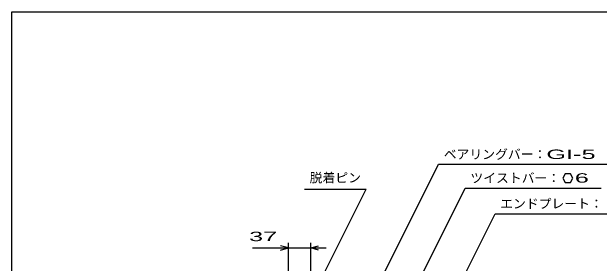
# Model space of a CAD drawing. Units: millimetres, scale not verified. Extents: x -1456 to 1385, y -1026 to 843.
# Drawn here: x -1383 to -467, y 451 to 843 of the extents above; entities that cross this region are included whole.
import ezdxf
from ezdxf.enums import TextEntityAlignment as Align

# ---------------------------------------------------------------- set-up
doc = ezdxf.new("R2010")
doc.units = ezdxf.units.MM
doc.header["$LTSCALE"] = 8
doc.layers.add('0_2', color=150, linetype='Continuous', lineweight=25)
doc.layers.add('22', color=4, linetype='Continuous', lineweight=25)
doc.styles.add('ベクトル', font='')
doc.styles.get('ベクトル').set_extended_font_data('ベクトル')

msp = doc.modelspace()

# ---------------------------------------------------------------- linework, layer by layer
at = {"layer": '0_2'}
for p, q in [((-1383.2, -917.2), (-1383.2, 842.8)), ((-1383.2, 842.8), (1384.8, 842.8))]:
    msp.add_line(p, q, dxfattribs=at)
at = {"layer": '22'}
for p, q in [((-870, 300.5), (-717.75, 605)), ((-717.75, 605), (-349.75, 605)), ((-520.25, 590.212), (-524.25, 583.284)), ((-512.25, 590.212), (-520.25, 590.212)), ((-508.25, 583.2), (-512.25, 590.212)), ((-524.25, 583.284), (-520.25, 576.356)), ((-512.25, 576.356), (-508.25, 583.284)), ((-797.5, 325.5), (-676.25, 568)), ((-676.25, 568), (-464.25, 568)), ((-520.25, 576.356), (-512.25, 576.356)), ((-926.75, 566), (-830.75, 566)), ((-906.5, 414.5), (-830.75, 566)), ((-707.5, 372.5), (-629.75, 528)), ((-629.75, 528), (-293.75, 528)), ((-952, 474.5), (-964, 477.7)), ((-952, 386.5), (-952, 482.5)), ((-917, 418.496), (-917, 482.5)), ((-917, 474.5), (-905, 477.7)), ((-1008, 474.5), (-952, 474.5)), ((-964, 471.3), (-952, 474.5)), ((-952, 474.5), (-917, 474.5)), ((-905, 471.3), (-917, 474.5)), ((-917, 474.5), (-893, 474.5))]:
    msp.add_line(p, q, dxfattribs=at)

# ---------------------------------------------------------------- texts
at = {"layer": '22', "color": 2, "style": 'ベクトル'}
for s, p in [('ベアリングバー：', (-709.75, 620.6)), ('脱着ピン', (-918.75, 584)), ('ツイストバー：', (-668.25, 583.6)), ('エンドプレート：', (-621.75, 543.6))]:
    msp.add_text(s, height=14.66, dxfattribs=at).set_placement(p, align=Align.MIDDLE_LEFT)
at = {"layer": '22', "color": 2, "style": 'ベクトル', "width": 2}
for s, p in [('GI-', (-549.75, 620.6)), (' 5 ', (-505.75, 620.6)), (' 6 ', (-516.25, 583.684)), (' 37 ', (-1024, 492.5))]:
    msp.add_text(s, height=14.66, dxfattribs=at).set_placement(p, align=Align.MIDDLE_LEFT)

doc.saveas('drawing.dxf')
